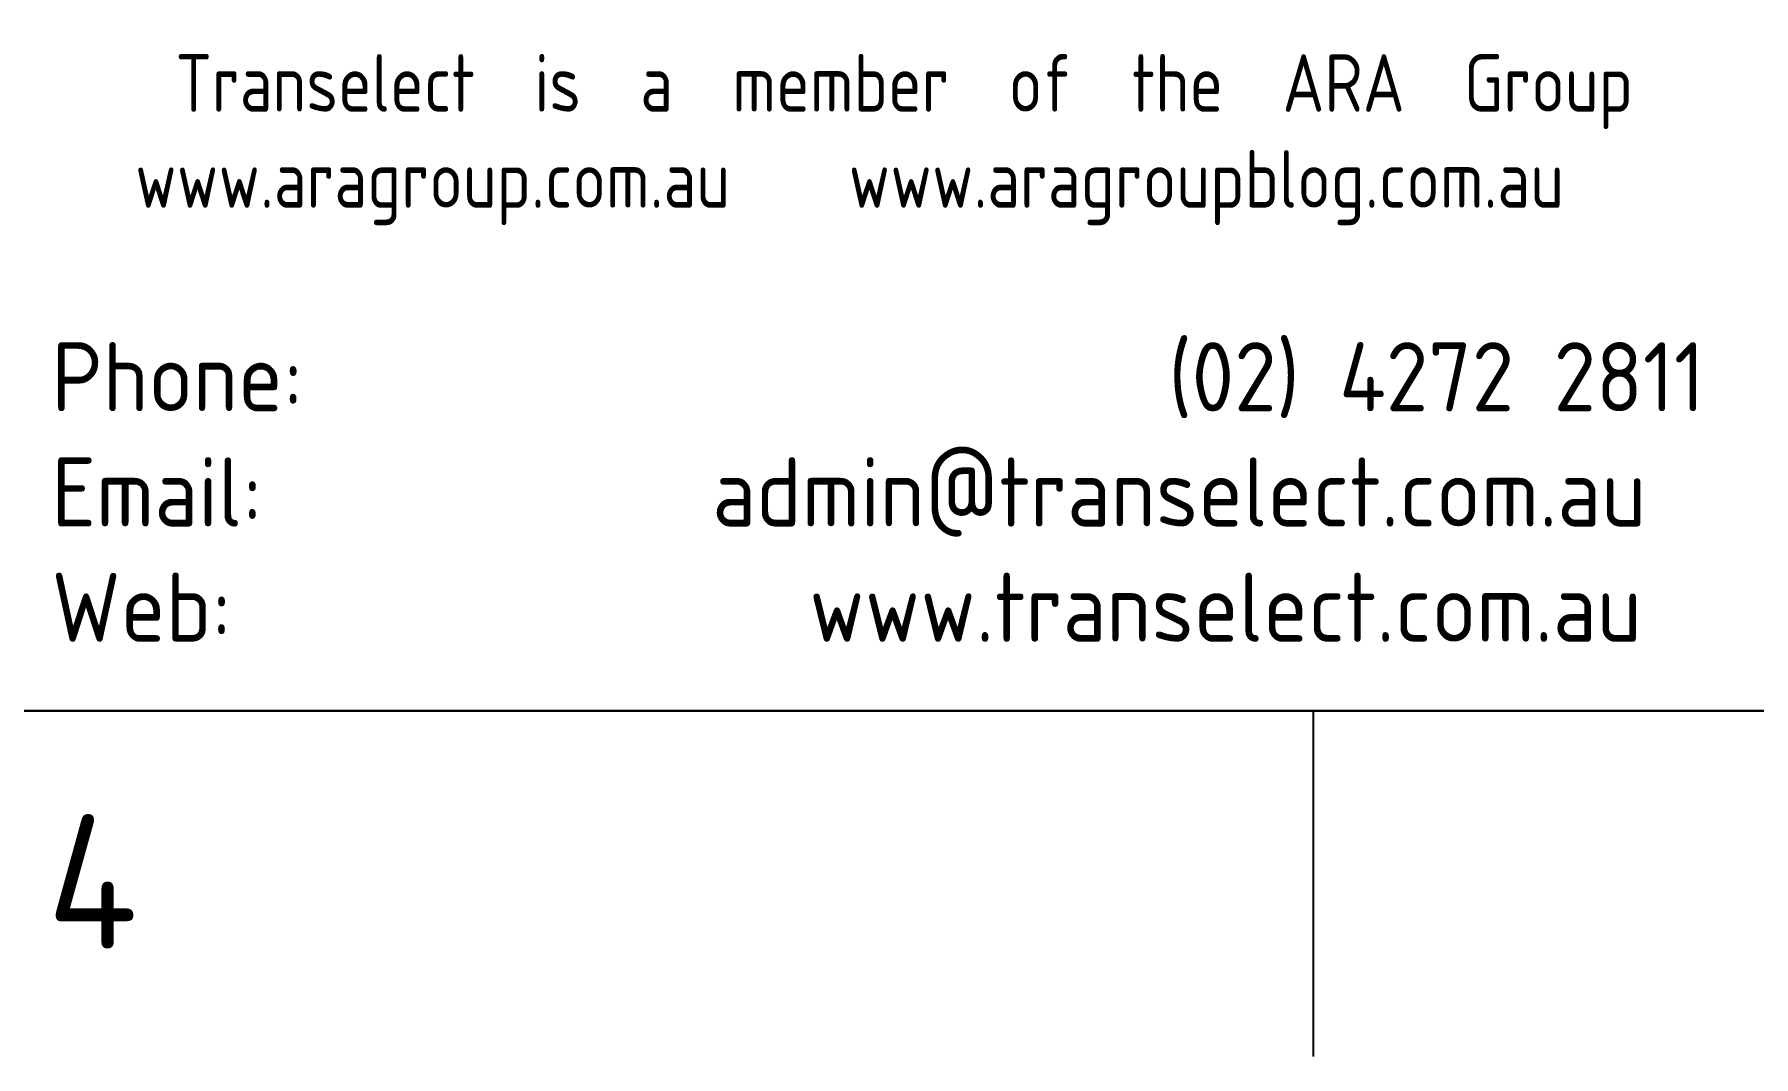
# Paper-space layout 'EARTHING' of a CAD drawing. Extents: x 6 to 839, y -116 to 471.
# Drawn here: x 258.38 to 303.17, y -115.87 to -89.26 of the extents above; entities that cross this region are included whole.
import ezdxf
from ezdxf.enums import TextEntityAlignment as Align

# ---------------------------------------------------------------- set-up
doc = ezdxf.new("R2010")
doc.units = 0
doc.layers.add('Notes', color=7, linetype='Continuous')
doc.styles.add('iecISOCP', font='isocp.shx')
doc.styles.get("Standard").update_dxf_attribs({"font": 'isocp.shx'})

# ---------------------------------------------------------------- blocks, each defined once
blk = doc.blocks.new('A1_FRAME_TITLE')
at = {"layer": 'Notes', "linetype": 'Continuous'}
blk.add_line((285.666, -3.027), (285.666, 5.973), dxfattribs=at)
at = {"layer": 'Notes', "color": 3, "linetype": 'Continuous', "flags": 128}
blk.add_lwpolyline([(123.798, 5.973), (824.367, 5.973)], dxfattribs=at)
at = {"layer": 'Notes', "color": 7, "style": 'iecISOCP'}
blk.add_text('4', height=3.5, dxfattribs=at).set_placement((252.668, -0.22))
for tag, p in [('CAP_NO', (513.188, 43.457)), ('IE_NUM', (513.05, 37.81)), ('REF_No_1', (335.241, 32.31)), ('REF_1', (362.523, 32.31)), ('HV_SWITCH', (513.463, 32.163)), ('GEN_WO', (441.708, 31.763)), ('REF_No_2', (335.241, 26.31)), ('REF_2', (362.523, 26.31)), ('OH_WO', (441.708, 25.812)), ('UBD_REF', (513.05, 25.828)), ('REF_No_3', (335.241, 20.31)), ('REF_3', (362.523, 20.31)), ('UG_WO', (441.708, 20.052)), ('GIS_MAP_No', (513.05, 20.043)), ('REF_No_4', (335.241, 14.31)), ('REF_4', (362.523, 14.31)), ('HV_OP_DIAG', (513.326, 14.199)), ('SUB_WO', (441.708, 13.812)), ('LGA', (512.945, 7.777))]:
    blk.add_attdef(tag, p, '', height=2.5, dxfattribs=at)
at = {"layer": 'Notes', "style": 'iecISOCP'}
for tag, p in [('T1', (684.374, 39.465)), ('T2', (684.374, 34.346)), ('T3', (684.374, 28.92)), ('T4', (684.374, 23.657)), ('T5', (684.374, 18.231)), ('T6', (684.374, 12.969))]:
    blk.add_attdef(tag, text='', height=3.5, dxfattribs=at).set_placement(p, align=Align.CENTER)
at = {"layer": 'Notes', "color": 7, "style": 'iecISOCP'}
for tag, p in [('scale', (567.756, 33.269)), ('DRAWN', (567.756, 24.931)), ('DATE', (567.756, 16.88)), ('DESIGN', (605.617, 9.155))]:
    blk.add_attdef(tag, text='', height=2.5, dxfattribs=at).set_placement(p, align=Align.CENTER)
at = {"layer": 'Notes', "color": 4, "style": 'iecISOCP'}
blk.add_attdef('NUM', text='', height=7, dxfattribs=at).set_placement((792.367, 20.118), align=Align.MIDDLE_CENTER)
at = {"layer": 'Notes', "color": 1, "style": 'iecISOCP'}
blk.add_attdef('REV', text='', height=5, dxfattribs=at).set_placement((820.054, 17.095), align=Align.CENTER)
at = {"layer": 'Notes', "color": 7, "style": 'iecISOCP'}
for tag, p in [('NS', (790.712, 8.119)), ('SHTS', (805.412, 8.119))]:
    blk.add_attdef(tag, text='', height=2.5, dxfattribs=at).set_placement(p, align=Align.MIDDLE)
at = {"layer": 'Notes', "style": 'iecISOCP'}
blk.add_attdef('ExportID', (9.082, 2.39), '', height=2.5, dxfattribs=at)
at = {"layer": 'Notes', "style": 'iecISOCP', "flags": 1}
for tag, p in [('ProjectType', (14.175, -26.797)), ('ProjectNumber', (23.56, -26.818)), ('DrawingNumber', (35.514, -26.803)), ('ProjectDescription', (47.564, -26.825)), ('ExportDate', (60.284, -26.789)), ('ExportUserName', (69.155, -26.8)), ('DesignerCompanyName', (81.484, -26.793)), ('ExportAreaOfInterest', (97.1, -26.813)), ('GIS_SUCCESS', (111.997, -26.78)), ('CAD_SUCCESS', (121.789, -26.783)), ('DEPOTCODE', (132.106, -26.877)), ('ExportCategories', (140.083, -26.797)), ('Comments', (154.385, -26.883))]:
    blk.add_attdef(tag, p, '', height=1, dxfattribs=at)
blk = doc.blocks.new('Logo')
at = {"layer": 'Notes'}
blk.add_lwpolyline([(-105, 0), (0, 0), (0, -41.645), (-105, -41.645)], close=True, dxfattribs=at)
at = {"layer": 'Notes', "insert": (-80, -32.193), "char_height": 1.5, "attachment_point": 4}
blk.add_mtext_dynamic_manual_height_columns('\\pi3.2274,t46.727;{\\W0.9;Transelect  is  a  member  of  the  ARA  Group\\P\\pi2.1752,t45.675;www.aragroup.com.au    www.aragroupblog.com.au\\P\\pi21.75,t65.25;\\P\\pi0,t29.101,43.5;\\H1.2x;\\W1;Phone:^I(02) 4272 2811\\P\\pt17.216,43.5;Email:^Iadmin@transelect.com.au\\P\\pt19.736,43.5;Web:^Iwww.transelect.com.au}', width=43.50039, gutter_width=1, heights=[0], dxfattribs=at)

psp = doc.layouts.new('EARTHING')

# ---------------------------------------------------------------- block references
at = {"layer": 'Notes'}
for name, p in [('A1_FRAME_TITLE', (6.04097, -112.84735)), ('Logo', (338.82582, -65.22889))]:
    psp.add_blockref(name, p, dxfattribs=at)

doc.saveas('drawing.dxf')
